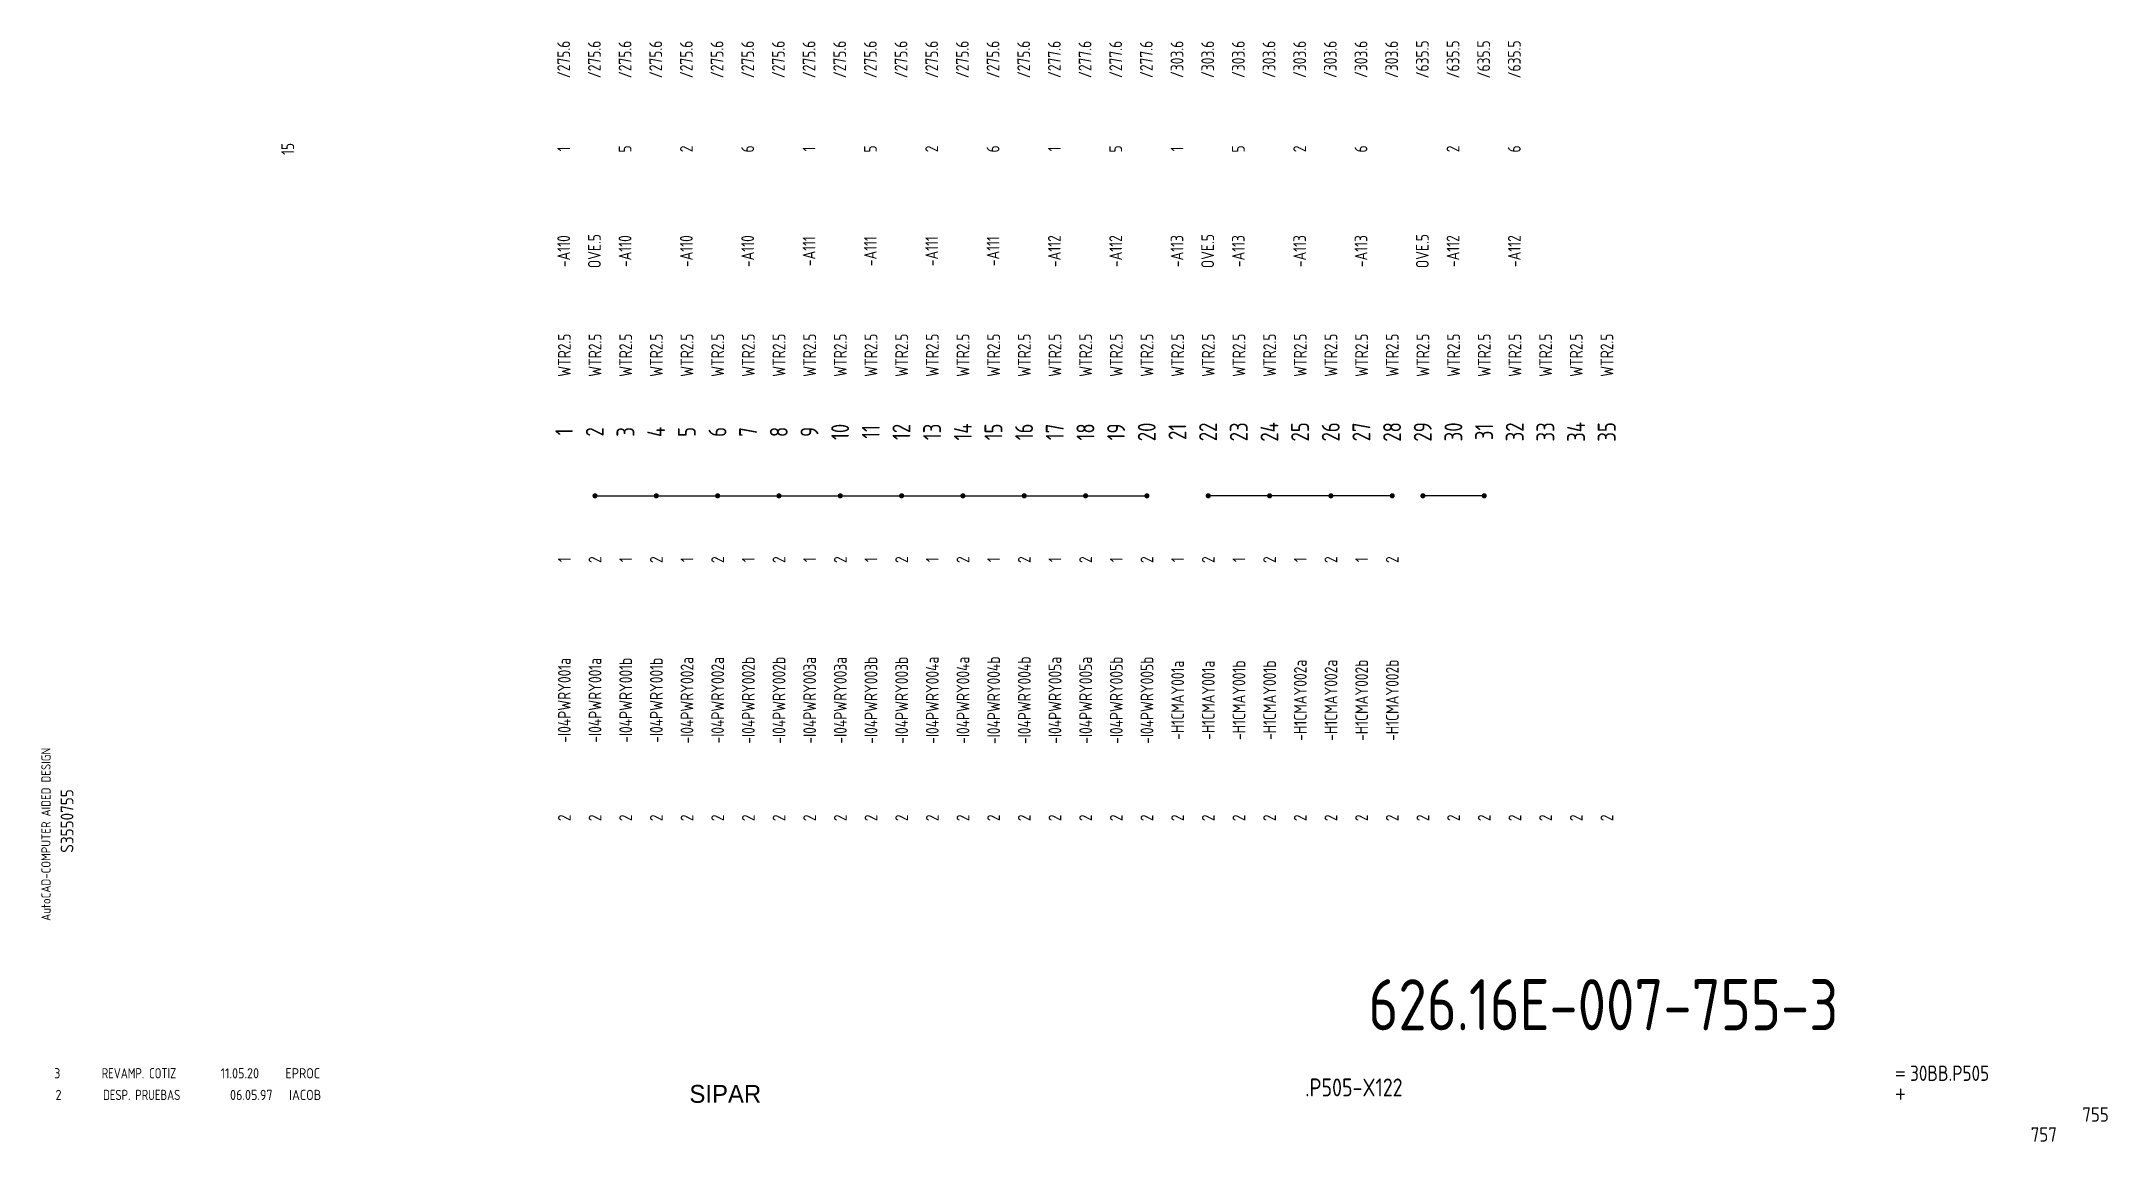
# Model space of a CAD drawing. Extents: x 10 to 414, y 6 to 221.
import ezdxf
from ezdxf.enums import TextEntityAlignment as Align

# ---------------------------------------------------------------- set-up
doc = ezdxf.new("R2010")
doc.units = 0
doc.header["$LTSCALE"] = 5
doc.header["$MEASUREMENT"] = 0
doc.layers.get('0').update_dxf_attribs({"linetype": 'CONTINUOUS'})
doc.layers.add('3', color=3, linetype='CONTINUOUS')
doc.layers.add('CART', color=7, linetype='CONTINUOUS')
doc.styles.add('DIN', font='DIN.shx', dxfattribs={"width": 0.85})
doc.styles.add('N', font='ROMANS', dxfattribs={"width": 0.85, "height": 3})
doc.styles.add('X', font='UNIV.SHX', dxfattribs={"height": 3.5})

# ---------------------------------------------------------------- blocks, each defined once
blk = doc.blocks.new('REV2')
at = {"color": 3, "style": 'DIN'}
for s, width, p in [('2', 0.9, (12.45, 13.79)), ('DESP. PRUEBAS', 0.8, (21.76, 13.79)), ('06.05.97', 0.9, (46.59, 13.79)), ('IACOB', 0.9, (58.16, 13.79))]:
    blk.add_text(s, height=2, dxfattribs=dict(at, width=width)).set_placement(p)

msp = doc.modelspace()

# ---------------------------------------------------------------- linework, layer by layer
at = {"linetype": 'Continuous'}
for p, q in [((118, 132), (226, 132)), ((274, 132), (238, 132)), ((292, 132), (280, 132))]:
    msp.add_line(p, q, dxfattribs=at)
at = {"const_width": 0.5}
for points in [[(117.75, 132, 1), (118.25, 132, 1)], [(129.75, 132, 1), (130.25, 132, 1)], [(141.75, 132, 1), (142.25, 132, 1)], [(153.75, 132, 1), (154.25, 132, 1)], [(165.75, 132, 1), (166.25, 132, 1)], [(177.75, 132, 1), (178.25, 132, 1)], [(189.75, 132, 1), (190.25, 132, 1)], [(201.75, 132, 1), (202.25, 132, 1)], [(213.75, 132, 1), (214.25, 132, 1)], [(225.75, 132, 1), (226.25, 132, 1)], [(237.75, 132, 1), (238.25, 132, 1)], [(249.75, 132, 1), (250.25, 132, 1)], [(261.75, 132, 1), (262.25, 132, 1)], [(273.75, 132, 1), (274.25, 132, 1)], [(279.75, 132, 1), (280.25, 132, 1)], [(291.75, 132, 1), (292.25, 132, 1)]]:
    msp.add_lwpolyline(points, format="xyb", close=True, dxfattribs=at)

# ---------------------------------------------------------------- block references
at = {"linetype": 'Continuous'}
msp.add_blockref('REV2', (0, 0), dxfattribs=at)

# ---------------------------------------------------------------- texts
at = {"style": 'DIN', "width": 0.8}
for s, p in [('/275.6', (111.88, 217.36)), ('/275.6', (117.88, 217.36)), ('/275.6', (123.88, 217.36)), ('/275.6', (129.88, 217.36)), ('/275.6', (135.88, 217.36)), ('/275.6', (141.88, 217.36)), ('/275.6', (147.88, 217.36)), ('/275.6', (153.88, 217.36)), ('/275.6', (159.88, 217.36)), ('/275.6', (165.88, 217.36)), ('/275.6', (171.88, 217.36)), ('/275.6', (177.88, 217.36)), ('/275.6', (183.88, 217.36)), ('/275.6', (189.88, 217.36)), ('/275.6', (195.88, 217.36)), ('/275.6', (201.88, 217.36)), ('/277.6', (207.88, 217.36)), ('/277.6', (213.88, 217.36)), ('/277.6', (219.88, 217.36)), ('/277.6', (225.88, 217.36)), ('/303.6', (231.88, 217.36)), ('/303.6', (237.88, 217.36)), ('/303.6', (243.88, 217.36)), ('/303.6', (249.88, 217.36)), ('/303.6', (255.88, 217.36)), ('/303.6', (261.88, 217.36)), ('/303.6', (267.88, 217.36)), ('/303.6', (273.88, 217.36)), ('/635.5', (279.88, 217.36)), ('/635.5', (285.88, 217.36)), ('/635.5', (291.88, 217.36)), ('/635.5', (297.88, 217.36)), ('15', (57.88, 199.86)), ('15', (57.88, 199.86)), ('1', (111.88, 199.86)), ('5', (123.88, 199.86)), ('2', (135.88, 199.86)), ('6', (147.88, 199.86)), ('1', (159.88, 199.86)), ('5', (171.88, 199.86)), ('2', (183.88, 199.86)), ('6', (195.88, 199.86)), ('1', (207.88, 199.86)), ('5', (219.88, 199.86)), ('1', (231.88, 199.86)), ('5', (243.88, 199.86)), ('2', (255.88, 199.86)), ('6', (267.88, 199.86)), ('2', (285.88, 199.86)), ('6', (297.88, 199.86)), ('-A110', (111.88, 179.86)), ('OVE.5', (117.88, 179.86)), ('-A110', (123.88, 179.86)), ('-A110', (135.88, 179.86)), ('-A110', (147.88, 179.86)), ('-A111', (159.88, 179.86)), ('-A111', (171.88, 179.86)), ('-A111', (183.88, 179.86)), ('-A111', (195.88, 179.86)), ('-A112', (207.88, 179.86)), ('-A112', (219.88, 179.86)), ('-A113', (231.88, 179.86)), ('OVE.5', (237.88, 179.86)), ('-A113', (243.88, 179.86)), ('-A113', (255.88, 179.86)), ('-A113', (267.88, 179.86)), ('OVE.5', (279.88, 179.86)), ('-A112', (285.88, 179.86)), ('-A112', (297.88, 179.86)), ('WTR2.5', (112, 159.5)), ('WTR2.5', (118, 159.5)), ('WTR2.5', (124, 159.5)), ('WTR2.5', (130, 159.5)), ('WTR2.5', (136, 159.5)), ('WTR2.5', (142, 159.5)), ('WTR2.5', (148, 159.5)), ('WTR2.5', (154, 159.5)), ('WTR2.5', (160, 159.5)), ('WTR2.5', (166, 159.5)), ('WTR2.5', (172, 159.5)), ('WTR2.5', (178, 159.5)), ('WTR2.5', (184, 159.5)), ('WTR2.5', (190, 159.5)), ('WTR2.5', (196, 159.5)), ('WTR2.5', (202, 159.5)), ('WTR2.5', (208, 159.5)), ('WTR2.5', (214, 159.5)), ('WTR2.5', (220, 159.5)), ('WTR2.5', (226, 159.5)), ('WTR2.5', (232, 159.5)), ('WTR2.5', (238, 159.5)), ('WTR2.5', (244, 159.5)), ('WTR2.5', (250, 159.5)), ('WTR2.5', (256, 159.5)), ('WTR2.5', (262, 159.5)), ('WTR2.5', (268, 159.5)), ('WTR2.5', (274, 159.5)), ('WTR2.5', (280, 159.5)), ('WTR2.5', (286, 159.5)), ('WTR2.5', (292, 159.5)), ('WTR2.5', (298, 159.5)), ('WTR2.5', (304, 159.5)), ('WTR2.5', (310, 159.5)), ('WTR2.5', (316, 159.5)), ('1', (112, 119.5)), ('2', (118, 119.5)), ('1', (124, 119.5)), ('2', (130, 119.5)), ('1', (136, 119.5)), ('2', (142, 119.5)), ('1', (148, 119.5)), ('2', (154, 119.5)), ('1', (160, 119.5)), ('2', (166, 119.5)), ('1', (172, 119.5)), ('2', (178, 119.5)), ('1', (184, 119.5)), ('2', (190, 119.5)), ('1', (196, 119.5)), ('2', (202, 119.5)), ('1', (208, 119.5)), ('2', (214, 119.5)), ('1', (220, 119.5)), ('2', (226, 119.5)), ('1', (232, 119.5)), ('2', (238, 119.5)), ('1', (244, 119.5)), ('2', (250, 119.5)), ('1', (256, 119.5)), ('2', (262, 119.5)), ('1', (268, 119.5)), ('2', (274, 119.5)), ('-I04PWRY001a', (112, 92)), ('-I04PWRY001a', (118, 92)), ('-I04PWRY001b', (124, 92)), ('-I04PWRY001b', (130, 92)), ('-I04PWRY002a', (136, 92)), ('-I04PWRY002a', (142, 92)), ('-I04PWRY002b', (148, 92)), ('-I04PWRY002b', (154, 92)), ('-I04PWRY003a', (160, 92)), ('-I04PWRY003a', (166, 92)), ('-I04PWRY003b', (172, 92)), ('-I04PWRY003b', (178, 92)), ('-I04PWRY004a', (184, 92)), ('-I04PWRY004a', (190, 92)), ('-I04PWRY004b', (196, 92)), ('-I04PWRY004b', (202, 92)), ('-I04PWRY005a', (208, 92)), ('-I04PWRY005a', (214, 92)), ('-I04PWRY005b', (220, 92)), ('-I04PWRY005b', (226, 92)), ('-H1CMAY001a', (232, 92)), ('-H1CMAY001a', (238, 92)), ('-H1CMAY001b', (244, 92)), ('-H1CMAY001b', (250, 92)), ('-H1CMAY002a', (256, 92)), ('-H1CMAY002a', (262, 92)), ('-H1CMAY002b', (268, 92)), ('-H1CMAY002b', (274, 92)), ('2', (112, 69)), ('2', (118, 69)), ('2', (124, 69)), ('2', (130, 69)), ('2', (136, 69)), ('2', (142, 69)), ('2', (148, 69)), ('2', (154, 69)), ('2', (160, 69)), ('2', (166, 69)), ('2', (172, 69)), ('2', (178, 69)), ('2', (184, 69)), ('2', (190, 69)), ('2', (196, 69)), ('2', (202, 69)), ('2', (208, 69)), ('2', (214, 69)), ('2', (220, 69)), ('2', (226, 69)), ('2', (232, 69)), ('2', (238, 69)), ('2', (244, 69)), ('2', (250, 69)), ('2', (256, 69)), ('2', (262, 69)), ('2', (268, 69)), ('2', (274, 69)), ('2', (280, 69)), ('2', (286, 69)), ('2', (292, 69)), ('2', (298, 69)), ('2', (304, 69)), ('2', (310, 69)), ('2', (316, 69))]:
    msp.add_text(s, height=2.5, rotation=90, dxfattribs=at).set_placement(p, align=Align.MIDDLE)
at = {"color": 6, "style": 'DIN', "width": 0.8}
for s, p in [('10', (165.96, 144.5)), ('12', (177.96, 144.5)), ('13', (183.96, 144.5)), ('14', (189.96, 144.5)), ('15', (195.96, 144.5)), ('16', (201.96, 144.5)), ('17', (207.96, 144.5)), ('18', (213.96, 144.5)), ('19', (219.96, 144.5)), ('20', (225.96, 144.5)), ('21', (231.96, 144.5)), ('22', (237.96, 144.5)), ('23', (243.96, 144.5)), ('24', (249.96, 144.5)), ('25', (255.96, 144.5)), ('26', (261.96, 144.5)), ('27', (267.96, 144.5)), ('28', (273.96, 144.5)), ('29', (279.96, 144.5)), ('30', (285.96, 144.5)), ('31', (291.96, 144.5)), ('32', (297.96, 144.5)), ('33', (303.96, 144.5)), ('34', (309.96, 144.5)), ('35', (315.96, 144.5)), ('1', (111.96, 144.5)), ('2', (117.96, 144.5)), ('3', (123.96, 144.5)), ('4', (129.96, 144.5)), ('5', (135.96, 144.5)), ('6', (141.96, 144.5)), ('7', (147.96, 144.5)), ('8', (153.96, 144.5)), ('9', (159.96, 144.5)), ('11', (171.96, 144.5))]:
    msp.add_text(s, height=3.5, rotation=90, dxfattribs=at).set_placement(p, align=Align.MIDDLE)
at = {"color": 3, "style": 'DIN'}
for s, width, p in [('3', 0.9, (12.18, 18.03)), ('REVAMP. COTIZ', 0.8, (21.49, 18.03)), ('11.05.20', 0.9, (44.76, 18.03)), ('EPROC', 0.9, (57.44, 18.03))]:
    msp.add_text(s, height=2, dxfattribs=dict(at, width=width)).set_placement(p)
at = {"color": 2, "insert": (269.33, 37.44), "char_height": 10, "width": 111.0411, "attachment_point": 1, "style": 'DIN'}
msp.add_mtext('626.16E-007-755-3', dxfattribs=at)
at = {"layer": '3', "color": 2, "style": 'DIN', "width": 0.85}
msp.add_text('.P505-X122', height=3.5, dxfattribs=at).set_placement((266.5, 14.51), align=Align.CENTER)
at = {"layer": 'CART', "color": 1, "style": 'DIN', "width": 0.9}
msp.add_text('AutoCAD-COMPUTER AIDED DESIGN', height=1.8, rotation=90, dxfattribs=at).set_placement((11.47, 48.84))
at = {"layer": 'CART', "color": 3, "style": 'N', "width": 0.85}
for s, p in [('=', (372.24, 17.91)), ('+', (372.24, 13.87))]:
    msp.add_text(s, height=2.5, dxfattribs=at).set_placement(p)
at = {"layer": 'CART', "color": 3, "style": 'DIN', "width": 0.9, "flags": 1}
msp.add_attdef('S3550755', text='', height=2.5, rotation=90, dxfattribs=at).set_placement((15.95, 68.38), align=Align.CENTER)
at = {"layer": 'CART', "color": 3, "style": 'DIN', "width": 0.85}
msp.add_attdef('30BB.P505', text='', height=3, dxfattribs=at).set_placement((375.33, 16.63), align=Align.BOTTOM_LEFT)
at = {"layer": 'CART', "color": 6, "style": 'X', "flags": 1}
msp.add_attdef('SIPAR', text='', height=3.5, dxfattribs=at).set_placement((143.5, 15), align=Align.MIDDLE)
at = {"layer": 'CART', "color": 2, "style": 'DIN', "width": 0.9, "flags": 1}
msp.add_attdef('755', text='', height=2.8, dxfattribs=at).set_placement((414.2, 9.56), align=Align.RIGHT)
at = {"layer": 'CART', "color": 7, "style": 'DIN', "width": 0.9, "flags": 1}
msp.add_attdef('757', (398.93, 5.65), '', height=2.8, dxfattribs=at)

doc.saveas('drawing.dxf')
